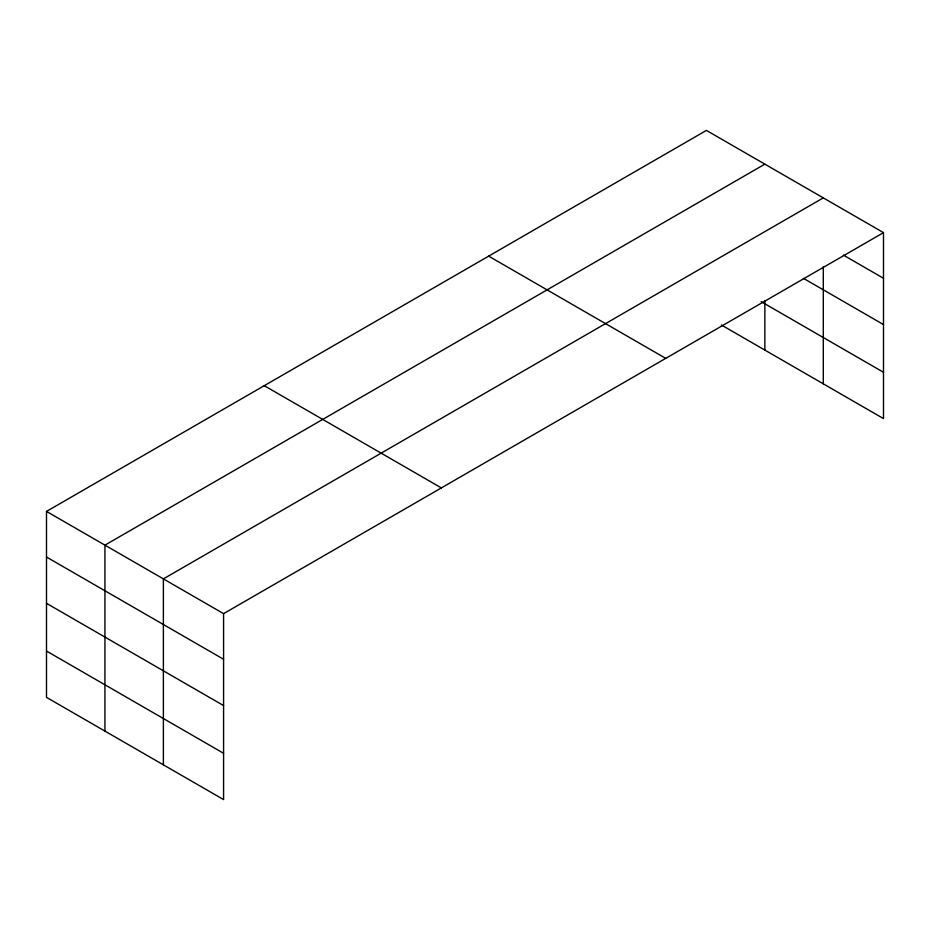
<?xml version="1.0" encoding="UTF-8"?>
<svg xmlns="http://www.w3.org/2000/svg" width="930" height="930" viewBox="0 0 930 930"><rect width="100%" height="100%" fill="white"/><g stroke="black" fill="none" stroke-linecap="round" stroke-linejoin="round"><path stroke-width="1.4" d="M883.5 232.64L706.416 130.409L46.5 511.407L46.5 697.361L223.584 799.591L223.584 613.649L883.5 232.64L883.5 418.593L721.343 324.965M764.855 164.145L104.939 545.143L104.939 731.096M823.294 197.881L163.378 578.89L163.378 764.832M843.359 255.087L883.5 278.268M803.404 278.326L883.5 324.57M761.124 301.634L883.5 372.279M488.645 256.134L665.729 358.375M264.271 385.683L441.355 487.913M46.5 511.407L223.584 613.649M46.5 557.035L223.584 659.265M46.5 603.338L223.584 705.579M46.5 651.047L223.584 753.288M823.294 266.654L823.294 383.834M764.855 300.89L764.855 350.087"/></g></svg>
